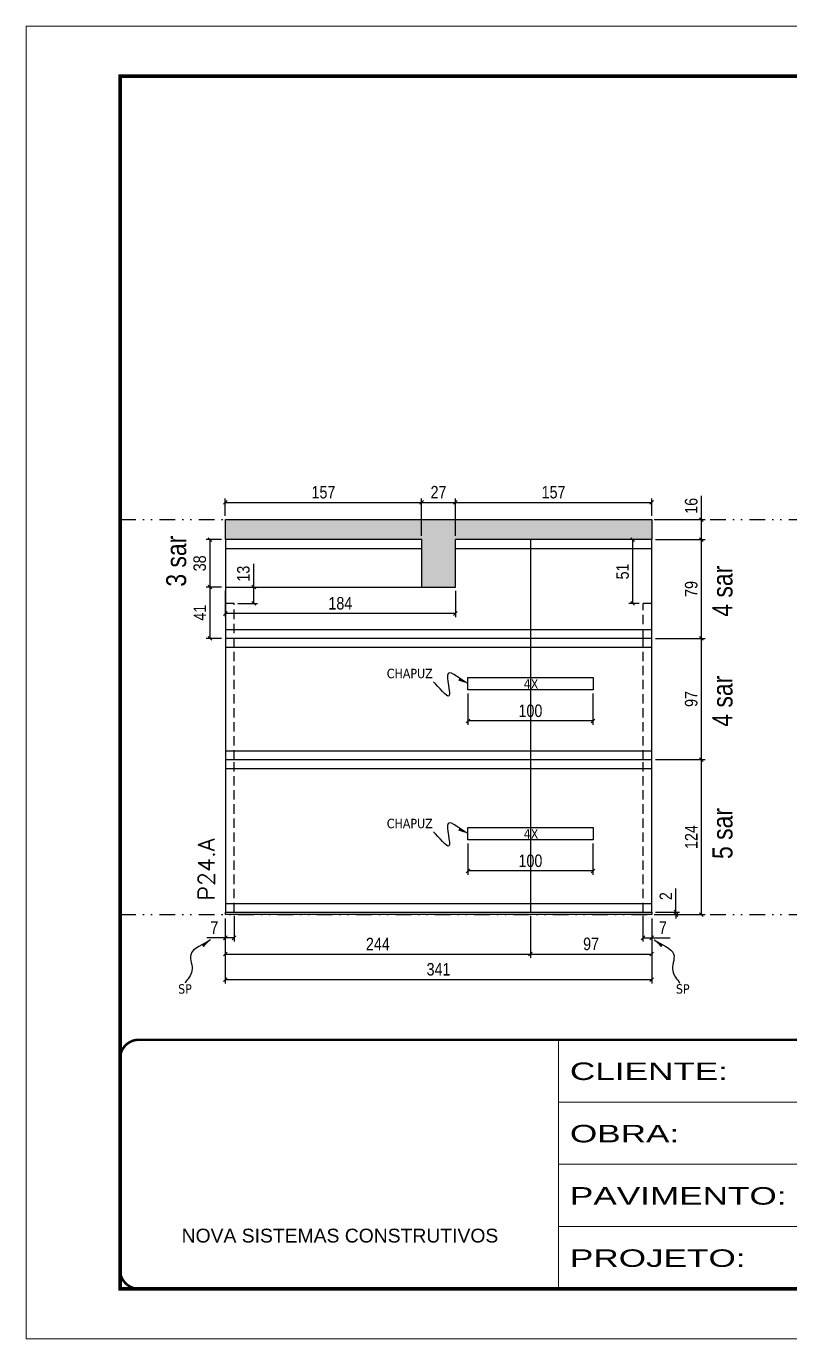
# Model space of a CAD drawing. Extents: x 14400 to 24104, y -21631 to 6985.
# Drawn here: x 19182 to 19792, y -957 to 93 of the extents above; entities that cross this region are included whole.
import ezdxf

# ---------------------------------------------------------------- set-up
doc = ezdxf.new("R2010")
doc.units = 0
for name, pattern in [('CONTINUO', [0]), ('DASHED', [0.75, 0.5, -0.25]), ('DIVIDE2', [0.625, 0.25, -0.125, 0, -0.125, 0, -0.125]), ('HIDDEN', [0.375, 0.25, -0.125])]:
    doc.linetypes.add(name, pattern=pattern)
for name, color, linetype in [('COTA', 241, 'Continuous'), ('NOMENCLATURA', 7, 'Continuous'), ('Nível', 160, 'Continuous'), ('Painéis', 200, 'Continuous'), ('SARR_2.2x10', 60, 'Continuous'), ('SARR_2.2x7', 40, 'Continuous'), ('texto', 7, 'Continuous')]:
    doc.layers.add(name, color=color, linetype=linetype)
for name, color, linetype, lineweight in [('Folhas', 255, 'Continuous', 9), ('SARRAFO DE PRESSAO', 251, 'DASHED', 9), ('Texto Seção', 7, 'Continuous', 15)]:
    doc.layers.add(name, color=color, linetype=linetype, lineweight=lineweight)
doc.styles.add('ARIAL', font='arial.ttf')
doc.styles.add('ARIAL_NARROW', font='ARIALN.TTF', dxfattribs={"height": 0.2})
doc.styles.add('COTA TECNICA', font='techl___.ttf', dxfattribs={"height": 10})
doc.styles.add('COTA TECNICA-50', font='techl___.ttf', dxfattribs={"height": 10})
doc.styles.add('REGUA-120', font='ROMANS.shx', dxfattribs={"height": 15})
doc.styles.get("Standard").update_dxf_attribs({"font": 'arial.ttf'})
doc.styles.add('Tecnologia', font='')
doc.styles.get('Tecnologia').set_extended_font_data('Forgotten Futurist')
doc.dimstyles.new('COTA PAINEL-50', dxfattribs={"dimtxt": 10, "dimasz": 3, "dimexe": 3, "dimexo": 3, "dimgap": 3, "dimtad": 1, "dimdec": 1, "dimzin": 12, "dimdsep": 46, "dimtxsty": 'COTA TECNICA-50', "dimblk1": 'OBLIQUE', "dimblk2": 'OBLIQUE', "dimsah": 1, "dimcen": 0.9, "dimclrd": 4, "dimclre": 4, "dimclrt": 240, "dimadec": 1, "dimazin": 3, "dimtfac": 1, "dimtdec": 1, "dimtmove": 0, "dimatfit": 3, "dimfxl": 1, "dimtolj": 1, "dimtzin": 12, "dimarcsym": 0})
doc.dimstyles.new('PAINEL', dxfattribs={"dimtxt": 10, "dimasz": 3, "dimexe": 3, "dimexo": 3, "dimgap": 3, "dimtad": 1, "dimdec": 1, "dimzin": 12, "dimdsep": 46, "dimtxsty": 'COTA TECNICA', "dimblk1": 'OBLIQUE', "dimblk2": 'OBLIQUE', "dimsah": 1, "dimcen": 0.9, "dimclrd": 4, "dimclre": 4, "dimclrt": 240, "dimadec": 1, "dimazin": 3, "dimtfac": 1, "dimtdec": 1, "dimtmove": 0, "dimatfit": 3, "dimfxl": 1, "dimtolj": 1, "dimtzin": 12, "dimarcsym": 0})
doc.dimstyles.get("Standard").update_dxf_attribs({"dimtxt": 0.18, "dimasz": 0.18, "dimexe": 0.18, "dimexo": 0.0625, "dimgap": 0.09, "dimtad": 0, "dimtih": 1, "dimtoh": 1, "dimdec": 4, "dimzin": 0, "dimdsep": 46, "dimtxsty": 'Standard', "dimcen": 0.09, "dimadec": 0, "dimazin": 0, "dimtfac": 1, "dimtdec": 4, "dimtofl": 0, "dimtmove": 0, "dimatfit": 3, "dimfxl": 1, "dimtolj": 1, "dimtzin": 0, "dimarcsym": 0})

# ---------------------------------------------------------------- blocks, each defined once
blk = doc.blocks.new('9999999999')
at = {"color": 30, "linetype": 'CONTINUO'}
for p, q in [((98564.6, 34230.2), (98564.6, 34429.4)), ((98564.6, 34379.6), (99584, 34379.6)), ((98564.6, 34329.8), (99488, 34329.8)), ((98564.6, 34280), (99488, 34280))]:
    blk.add_line(p, q, dxfattribs=at)
at = {"color": 30, "linetype": 'CONTINUO', "const_width": 2}
blk.add_lwpolyline([(99584, 34230.2), (99584, 34414.4, 0.414214), (99569, 34429.4), (98229, 34429.4, 0.414214), (98214, 34414.4), (98214, 34245.2, 0.414214), (98229, 34230.2), (99584, 34230.2)], format="xyb", dxfattribs=at)
at = {"layer": 'Folhas'}
blk.add_lwpolyline([(98139, 34190.2), (99624, 34190.2), (99624, 35240.2), (98139, 35240.2)], close=True, dxfattribs=at)
at = {"layer": 'Folhas', "color": 30, "const_width": 3}
blk.add_lwpolyline([(98214, 34230.2), (99584, 34230.2), (99584, 35200.2), (98214, 35200.2)], close=True, dxfattribs=at)
at = {"color": 7, "linetype": 'Continuous', "ltscale": 5, "style": 'ARIAL'}
blk.add_text('NOVA SISTEMAS CONSTRUTIVOS', height=11.059, dxfattribs=at).set_placement((98263.2, 34267.2))
at = {"layer": 'Folhas', "color": 7, "style": 'Tecnologia', "width": 1.5}
for s, p in [('CLIENTE:', (98573.7, 34397.2)), ('OBRA:', (98573.7, 34347.3)), ('PAVIMENTO:', (98573.7, 34297.5)), ('PROJETO:', (98573.7, 34247.7))]:
    blk.add_text(s, height=14, dxfattribs=at).set_placement(p)
blk = doc.blocks.new('_Oblique')
at = {"color": 0, "linetype": 'ByBlock', "lineweight": -2}
blk.add_line((-0.5, -0.5), (0.5, 0.5), dxfattribs=at)
blk = doc.blocks.new('*D1534')
at = {"layer": 'COTA', "color": 4, "lineweight": -2, "transparency": 16777216}
for p, q in [((19348.1, -618.4), (19348.1, -639)), ((19341.1, -620.4), (19341.1, -639)), ((19341.1, -636), (19326.4, -636)), ((19348.1, -636), (19341.1, -636))]:
    blk.add_line(p, q, dxfattribs=at)
at = {"layer": 'Defpoints', "color": 0, "transparency": 16777216}
for p in [(19341.1, -617.4), (19348.1, -615.4), (19341.1, -636)]:
    blk.add_point(p, dxfattribs=at)
at = {"layer": 'COTA', "color": 4, "lineweight": -2, "transparency": 16777216, "xscale": 3, "yscale": 3, "zscale": 3, "rotation": 180}
blk.add_blockref('_Oblique', (19341.1, -636), dxfattribs=at)
at = {"layer": 'COTA', "color": 4, "lineweight": -2, "transparency": 16777216, "xscale": 3, "yscale": 3, "zscale": 3}
blk.add_blockref('_Oblique', (19348.1, -636), dxfattribs=at)
at = {"layer": 'COTA', "color": 240, "transparency": 16777216, "insert": (19332.3, -627.9), "char_height": 10, "attachment_point": 5, "style": 'COTA TECNICA-50'}
blk.add_mtext('\\A1;7', dxfattribs=at)
blk = doc.blocks.new('*D1535')
at = {"layer": 'COTA', "color": 4, "lineweight": -2, "transparency": 16777216}
for p, q in [((19675.1, -618.4), (19675.1, -639)), ((19682.1, -620.4), (19682.1, -639)), ((19675.1, -636), (19682.1, -636)), ((19682.1, -636), (19696.9, -636))]:
    blk.add_line(p, q, dxfattribs=at)
at = {"layer": 'Defpoints', "color": 0, "transparency": 16777216}
for p in [(19675.1, -615.4), (19682.1, -617.4), (19682.1, -636)]:
    blk.add_point(p, dxfattribs=at)
at = {"layer": 'COTA', "color": 4, "lineweight": -2, "transparency": 16777216, "xscale": 3, "yscale": 3, "zscale": 3, "rotation": 180}
blk.add_blockref('_Oblique', (19675.1, -636), dxfattribs=at)
at = {"layer": 'COTA', "color": 4, "lineweight": -2, "transparency": 16777216, "xscale": 3, "yscale": 3, "zscale": 3}
blk.add_blockref('_Oblique', (19682.1, -636), dxfattribs=at)
at = {"layer": 'COTA', "color": 240, "transparency": 16777216, "insert": (19691, -627.9), "char_height": 10, "attachment_point": 5, "style": 'COTA TECNICA-50'}
blk.add_mtext('\\A1;7', dxfattribs=at)
blk = doc.blocks.new('*D1536')
at = {"layer": 'COTA', "color": 4, "lineweight": -2, "transparency": 16777216}
for p, q in [((19701.4, -615.4), (19701.4, -596.6)), ((19685.1, -615.4), (19704.4, -615.4)), ((19685.1, -617.4), (19704.4, -617.4)), ((19701.4, -617.4), (19701.4, -615.4)), ((19701.4, -617.4), (19701.4, -620.4))]:
    blk.add_line(p, q, dxfattribs=at)
at = {"layer": 'Defpoints', "color": 0, "transparency": 16777216}
for p in [(19682.1, -615.4), (19682.1, -617.4), (19701.4, -617.4)]:
    blk.add_point(p, dxfattribs=at)
at = {"layer": 'COTA', "color": 4, "lineweight": -2, "transparency": 16777216, "xscale": 3, "yscale": 3, "zscale": 3}
for p, rotation in [((19701.4, -615.4), 270), ((19701.4, -617.4), 90)]:
    blk.add_blockref('_Oblique', p, dxfattribs=dict(at, rotation=rotation))
at = {"layer": 'COTA', "color": 240, "transparency": 16777216, "insert": (19693.4, -602.7), "char_height": 10, "attachment_point": 5, "rotation": 90, "style": 'COTA TECNICA-50'}
blk.add_mtext('\\A1;2', dxfattribs=at)
blk = doc.blocks.new('*D1537')
at = {"layer": 'COTA', "color": 4, "lineweight": -2, "transparency": 16777216}
for p, q in [((19585.1, -618.4), (19585.1, -652)), ((19341.1, -620.4), (19341.1, -652)), ((19341.1, -649), (19585.1, -649))]:
    blk.add_line(p, q, dxfattribs=at)
at = {"layer": 'Defpoints', "color": 0, "transparency": 16777216}
for p in [(19341.1, -617.4), (19585.1, -615.4), (19585.1, -649)]:
    blk.add_point(p, dxfattribs=at)
at = {"layer": 'COTA', "color": 4, "lineweight": -2, "transparency": 16777216, "xscale": 3, "yscale": 3, "zscale": 3, "rotation": 180}
blk.add_blockref('_Oblique', (19341.1, -649), dxfattribs=at)
at = {"layer": 'COTA', "color": 4, "lineweight": -2, "transparency": 16777216, "xscale": 3, "yscale": 3, "zscale": 3}
blk.add_blockref('_Oblique', (19585.1, -649), dxfattribs=at)
at = {"layer": 'COTA', "color": 240, "transparency": 16777216, "insert": (19463.1, -640.9), "char_height": 10, "attachment_point": 5, "style": 'COTA TECNICA-50'}
blk.add_mtext('\\A1;244', dxfattribs=at)
blk = doc.blocks.new('*D1538')
at = {"layer": 'COTA', "color": 4, "lineweight": -2, "transparency": 16777216}
for p, q in [((19585.1, -618.4), (19585.1, -652)), ((19682.1, -620.4), (19682.1, -652)), ((19585.1, -649), (19682.1, -649))]:
    blk.add_line(p, q, dxfattribs=at)
at = {"layer": 'Defpoints', "color": 0, "transparency": 16777216}
for p in [(19585.1, -615.4), (19682.1, -617.4), (19682.1, -649)]:
    blk.add_point(p, dxfattribs=at)
at = {"layer": 'COTA', "color": 4, "lineweight": -2, "transparency": 16777216, "xscale": 3, "yscale": 3, "zscale": 3, "rotation": 180}
blk.add_blockref('_Oblique', (19585.1, -649), dxfattribs=at)
at = {"layer": 'COTA', "color": 4, "lineweight": -2, "transparency": 16777216, "xscale": 3, "yscale": 3, "zscale": 3}
blk.add_blockref('_Oblique', (19682.1, -649), dxfattribs=at)
at = {"layer": 'COTA', "color": 240, "transparency": 16777216, "insert": (19633.6, -640.9), "char_height": 10, "attachment_point": 5, "style": 'COTA TECNICA-50'}
blk.add_mtext('\\A1;97', dxfattribs=at)
blk = doc.blocks.new('*D1539')
at = {"layer": 'COTA', "color": 4, "linetype": 'ByBlock', "lineweight": -2, "transparency": 16777216}
for p, q in [((19535.1, -560.6), (19535.1, -585.5)), ((19635.1, -560.6), (19635.1, -585.5)), ((19635.1, -582.5), (19535.1, -582.5))]:
    blk.add_line(p, q, dxfattribs=at)
at = {"layer": 'Defpoints', "color": 0, "linetype": 'ByBlock', "transparency": 16777216}
for p in [(19535.1, -557.6), (19635.1, -557.6), (19535.1, -582.5)]:
    blk.add_point(p, dxfattribs=at)
at = {"layer": 'COTA', "color": 4, "linetype": 'ByBlock', "lineweight": -2, "transparency": 16777216, "xscale": 3, "yscale": 3, "zscale": 3, "rotation": 180}
blk.add_blockref('_Oblique', (19535.1, -582.5), dxfattribs=at)
at = {"layer": 'COTA', "color": 4, "linetype": 'ByBlock', "lineweight": -2, "transparency": 16777216, "xscale": 3, "yscale": 3, "zscale": 3}
blk.add_blockref('_Oblique', (19635.1, -582.5), dxfattribs=at)
at = {"layer": 'COTA', "color": 240, "linetype": 'ByBlock', "transparency": 16777216, "insert": (19585.1, -574.4), "char_height": 10, "attachment_point": 5, "style": 'COTA TECNICA'}
blk.add_mtext('\\A1;100', dxfattribs=at)
blk = doc.blocks.new('*D1540')
at = {"layer": 'COTA', "color": 4, "lineweight": -2, "transparency": 16777216}
for p, q in [((19685.1, -493.4), (19724.8, -493.4)), ((19721.8, -617.4), (19721.8, -493.4)), ((19685.1, -617.4), (19724.8, -617.4))]:
    blk.add_line(p, q, dxfattribs=at)
at = {"layer": 'Defpoints', "color": 0, "transparency": 16777216}
for p in [(19682.1, -493.4), (19721.8, -493.4), (19682.1, -617.4)]:
    blk.add_point(p, dxfattribs=at)
at = {"layer": 'COTA', "color": 4, "lineweight": -2, "transparency": 16777216, "xscale": 3, "yscale": 3, "zscale": 3}
for p, rotation in [((19721.8, -493.4), 90), ((19721.8, -617.4), 270)]:
    blk.add_blockref('_Oblique', p, dxfattribs=dict(at, rotation=rotation))
at = {"layer": 'COTA', "color": 240, "transparency": 16777216, "insert": (19713.7, -555.4), "char_height": 10, "attachment_point": 5, "rotation": 90, "style": 'COTA TECNICA'}
blk.add_mtext('\\A1;124', dxfattribs=at)
blk = doc.blocks.new('*D1541')
at = {"layer": 'COTA', "color": 4, "lineweight": -2, "transparency": 16777216}
for p, q in [((19341.1, -620.4), (19341.1, -672.4)), ((19682.1, -620.4), (19682.1, -672.4)), ((19341.1, -669.4), (19682.1, -669.4))]:
    blk.add_line(p, q, dxfattribs=at)
at = {"layer": 'Defpoints', "color": 0, "transparency": 16777216}
for p in [(19341.1, -617.4), (19682.1, -617.4), (19682.1, -669.4)]:
    blk.add_point(p, dxfattribs=at)
at = {"layer": 'COTA', "color": 4, "lineweight": -2, "transparency": 16777216, "xscale": 3, "yscale": 3, "zscale": 3, "rotation": 180}
blk.add_blockref('_Oblique', (19341.1, -669.4), dxfattribs=at)
at = {"layer": 'COTA', "color": 4, "lineweight": -2, "transparency": 16777216, "xscale": 3, "yscale": 3, "zscale": 3}
blk.add_blockref('_Oblique', (19682.1, -669.4), dxfattribs=at)
at = {"layer": 'COTA', "color": 240, "transparency": 16777216, "insert": (19511.6, -661.2), "char_height": 10, "attachment_point": 5, "style": 'COTA TECNICA'}
blk.add_mtext('\\A1;341', dxfattribs=at)
blk = doc.blocks.new('*D1542')
at = {"layer": 'COTA', "color": 4, "lineweight": -2, "transparency": 16777216}
for p, q in [((19685.1, -396.4), (19724.8, -396.4)), ((19721.8, -493.4), (19721.8, -396.4)), ((19685.1, -493.4), (19724.8, -493.4))]:
    blk.add_line(p, q, dxfattribs=at)
at = {"layer": 'Defpoints', "color": 0, "transparency": 16777216}
for p in [(19682.1, -396.4), (19721.8, -396.4), (19682.1, -493.4)]:
    blk.add_point(p, dxfattribs=at)
at = {"layer": 'COTA', "color": 4, "lineweight": -2, "transparency": 16777216, "xscale": 3, "yscale": 3, "zscale": 3}
for p, rotation in [((19721.8, -396.4), 90), ((19721.8, -493.4), 270)]:
    blk.add_blockref('_Oblique', p, dxfattribs=dict(at, rotation=rotation))
at = {"layer": 'COTA', "color": 240, "transparency": 16777216, "insert": (19713.7, -444.9), "char_height": 10, "attachment_point": 5, "rotation": 90, "style": 'COTA TECNICA'}
blk.add_mtext('\\A1;97', dxfattribs=at)
blk = doc.blocks.new('*D1543')
at = {"layer": 'COTA', "color": 4, "linetype": 'ByBlock', "lineweight": -2, "transparency": 16777216}
for p, q in [((19535.1, -440.6), (19535.1, -465.5)), ((19635.1, -440.6), (19635.1, -465.5)), ((19635.1, -462.5), (19535.1, -462.5))]:
    blk.add_line(p, q, dxfattribs=at)
at = {"layer": 'Defpoints', "color": 0, "linetype": 'ByBlock', "transparency": 16777216}
for p in [(19535.1, -437.6), (19635.1, -437.6), (19535.1, -462.5)]:
    blk.add_point(p, dxfattribs=at)
at = {"layer": 'COTA', "color": 4, "linetype": 'ByBlock', "lineweight": -2, "transparency": 16777216, "xscale": 3, "yscale": 3, "zscale": 3, "rotation": 180}
blk.add_blockref('_Oblique', (19535.1, -462.5), dxfattribs=at)
at = {"layer": 'COTA', "color": 4, "linetype": 'ByBlock', "lineweight": -2, "transparency": 16777216, "xscale": 3, "yscale": 3, "zscale": 3}
blk.add_blockref('_Oblique', (19635.1, -462.5), dxfattribs=at)
at = {"layer": 'COTA', "color": 240, "linetype": 'ByBlock', "transparency": 16777216, "insert": (19585.1, -454.4), "char_height": 10, "attachment_point": 5, "style": 'COTA TECNICA'}
blk.add_mtext('\\A1;100', dxfattribs=at)
blk = doc.blocks.new('*D1545')
at = {"layer": 'COTA', "color": 4, "lineweight": -2, "transparency": 16777216}
for p, q in [((19685.1, -317.4), (19724.8, -317.4)), ((19721.8, -396.4), (19721.8, -317.4)), ((19685.1, -396.4), (19724.8, -396.4))]:
    blk.add_line(p, q, dxfattribs=at)
at = {"layer": 'Defpoints', "color": 0, "transparency": 16777216}
for p in [(19682.1, -317.4), (19721.8, -317.4), (19682.1, -396.4)]:
    blk.add_point(p, dxfattribs=at)
at = {"layer": 'COTA', "color": 4, "lineweight": -2, "transparency": 16777216, "xscale": 3, "yscale": 3, "zscale": 3}
for p, rotation in [((19721.8, -317.4), 90), ((19721.8, -396.4), 270)]:
    blk.add_blockref('_Oblique', p, dxfattribs=dict(at, rotation=rotation))
at = {"layer": 'COTA', "color": 240, "transparency": 16777216, "insert": (19713.7, -356.9), "char_height": 10, "attachment_point": 5, "rotation": 90, "style": 'COTA TECNICA'}
blk.add_mtext('\\A1;79', dxfattribs=at)
blk = doc.blocks.new('*D1546')
at = {"layer": 'COTA', "color": 4, "lineweight": -2, "transparency": 16777216}
for p, q in [((19721.8, -301.4), (19721.8, -282.4)), ((19685.1, -301.4), (19724.8, -301.4)), ((19721.8, -317.4), (19721.8, -301.4)), ((19685.1, -317.4), (19724.8, -317.4))]:
    blk.add_line(p, q, dxfattribs=at)
at = {"layer": 'Defpoints', "color": 0, "transparency": 16777216}
for p in [(19682.1, -301.4), (19721.8, -301.4), (19682.1, -317.4)]:
    blk.add_point(p, dxfattribs=at)
at = {"layer": 'COTA', "color": 4, "lineweight": -2, "transparency": 16777216, "xscale": 3, "yscale": 3, "zscale": 3}
for p, rotation in [((19721.8, -301.4), 90), ((19721.8, -317.4), 270)]:
    blk.add_blockref('_Oblique', p, dxfattribs=dict(at, rotation=rotation))
at = {"layer": 'COTA', "color": 240, "transparency": 16777216, "insert": (19713.7, -290.4), "char_height": 10, "attachment_point": 5, "rotation": 90, "style": 'COTA TECNICA'}
blk.add_mtext('\\A1;16', dxfattribs=at)
blk = doc.blocks.new('*D1547')
at = {"layer": 'COTA', "color": 4, "lineweight": -2, "transparency": 16777216}
for p, q in [((19672.1, -317.4), (19663.9, -317.4)), ((19666.9, -368.4), (19666.9, -317.4)), ((19672.1, -368.4), (19663.9, -368.4))]:
    blk.add_line(p, q, dxfattribs=at)
at = {"layer": 'Defpoints', "color": 0, "transparency": 16777216}
for p in [(19666.9, -317.4), (19675.1, -317.4), (19675.1, -368.4)]:
    blk.add_point(p, dxfattribs=at)
at = {"layer": 'COTA', "color": 4, "lineweight": -2, "transparency": 16777216, "xscale": 3, "yscale": 3, "zscale": 3}
for p, rotation in [((19666.9, -317.4), 90), ((19666.9, -368.4), 270)]:
    blk.add_blockref('_Oblique', p, dxfattribs=dict(at, rotation=rotation))
at = {"layer": 'COTA', "color": 240, "transparency": 16777216, "insert": (19658.8, -342.9), "char_height": 10, "attachment_point": 5, "rotation": 90, "style": 'COTA TECNICA'}
blk.add_mtext('\\A1;51', dxfattribs=at)
blk = doc.blocks.new('*D1548')
at = {"layer": 'COTA', "color": 4, "lineweight": -2, "transparency": 16777216}
for p, q in [((19338.1, -355.4), (19325.9, -355.4)), ((19328.9, -396.4), (19328.9, -355.4)), ((19338.1, -396.4), (19325.9, -396.4))]:
    blk.add_line(p, q, dxfattribs=at)
at = {"layer": 'Defpoints', "color": 0, "transparency": 16777216}
for p in [(19328.9, -355.4), (19341.1, -355.4), (19341.1, -396.4)]:
    blk.add_point(p, dxfattribs=at)
at = {"layer": 'COTA', "color": 4, "lineweight": -2, "transparency": 16777216, "xscale": 3, "yscale": 3, "zscale": 3}
for p, rotation in [((19328.9, -355.4), 90), ((19328.9, -396.4), 270)]:
    blk.add_blockref('_Oblique', p, dxfattribs=dict(at, rotation=rotation))
at = {"layer": 'COTA', "color": 240, "transparency": 16777216, "insert": (19320.8, -375.9), "char_height": 10, "attachment_point": 5, "rotation": 90, "style": 'COTA TECNICA'}
blk.add_mtext('\\A1;41', dxfattribs=at)
blk = doc.blocks.new('*D1549')
at = {"layer": 'COTA', "color": 4, "lineweight": -2, "transparency": 16777216}
for p, q in [((19338.1, -317.4), (19325.9, -317.4)), ((19328.9, -355.4), (19328.9, -317.4)), ((19338.1, -355.4), (19325.9, -355.4))]:
    blk.add_line(p, q, dxfattribs=at)
at = {"layer": 'Defpoints', "color": 0, "transparency": 16777216}
for p in [(19328.9, -317.4), (19341.1, -317.4), (19341.1, -355.4)]:
    blk.add_point(p, dxfattribs=at)
at = {"layer": 'COTA', "color": 4, "lineweight": -2, "transparency": 16777216, "xscale": 3, "yscale": 3, "zscale": 3}
for p, rotation in [((19328.9, -317.4), 90), ((19328.9, -355.4), 270)]:
    blk.add_blockref('_Oblique', p, dxfattribs=dict(at, rotation=rotation))
at = {"layer": 'COTA', "color": 240, "transparency": 16777216, "insert": (19320.7, -336.4), "char_height": 10, "attachment_point": 5, "rotation": 90, "style": 'COTA TECNICA'}
blk.add_mtext('\\A1;38', dxfattribs=at)
blk = doc.blocks.new('*D1550')
at = {"layer": 'COTA', "color": 4, "lineweight": -2, "transparency": 16777216}
for p, q in [((19363.9, -355.4), (19363.9, -336.9)), ((19351.1, -355.4), (19366.9, -355.4)), ((19363.9, -368.4), (19363.9, -355.4)), ((19351.1, -368.4), (19366.9, -368.4))]:
    blk.add_line(p, q, dxfattribs=at)
at = {"layer": 'Defpoints', "color": 0, "transparency": 16777216}
for p in [(19348.1, -355.4), (19363.9, -355.4), (19348.1, -368.4)]:
    blk.add_point(p, dxfattribs=at)
at = {"layer": 'COTA', "color": 4, "lineweight": -2, "transparency": 16777216, "xscale": 3, "yscale": 3, "zscale": 3}
for p, rotation in [((19363.9, -355.4), 90), ((19363.9, -368.4), 270)]:
    blk.add_blockref('_Oblique', p, dxfattribs=dict(at, rotation=rotation))
at = {"layer": 'COTA', "color": 240, "transparency": 16777216, "insert": (19355.6, -344.7), "char_height": 10, "attachment_point": 5, "rotation": 90, "style": 'COTA TECNICA'}
blk.add_mtext('\\A1;13', dxfattribs=at)
blk = doc.blocks.new('*D1551')
at = {"layer": 'COTA', "color": 4, "lineweight": -2, "transparency": 16777216}
for p, q in [((19341.1, -298.4), (19341.1, -284.6)), ((19341.1, -287.6), (19498.1, -287.6)), ((19498.1, -314.4), (19498.1, -284.6))]:
    blk.add_line(p, q, dxfattribs=at)
at = {"layer": 'Defpoints', "color": 0, "transparency": 16777216}
for p in [(19498.1, -287.6), (19341.1, -301.4), (19498.1, -317.4)]:
    blk.add_point(p, dxfattribs=at)
at = {"layer": 'COTA', "color": 4, "lineweight": -2, "transparency": 16777216, "xscale": 3, "yscale": 3, "zscale": 3, "rotation": 180}
blk.add_blockref('_Oblique', (19341.1, -287.6), dxfattribs=at)
at = {"layer": 'COTA', "color": 4, "lineweight": -2, "transparency": 16777216, "xscale": 3, "yscale": 3, "zscale": 3}
blk.add_blockref('_Oblique', (19498.1, -287.6), dxfattribs=at)
at = {"layer": 'COTA', "color": 240, "transparency": 16777216, "insert": (19419.6, -279.5), "char_height": 10, "attachment_point": 5, "style": 'COTA TECNICA'}
blk.add_mtext('\\A1;157', dxfattribs=at)
blk = doc.blocks.new('*D1552')
at = {"layer": 'COTA', "color": 4, "lineweight": -2, "transparency": 16777216}
for p, q in [((19498.1, -314.4), (19498.1, -284.6)), ((19498.1, -287.6), (19525.1, -287.6)), ((19525.1, -314.4), (19525.1, -284.6))]:
    blk.add_line(p, q, dxfattribs=at)
at = {"layer": 'Defpoints', "color": 0, "transparency": 16777216}
for p in [(19525.1, -287.6), (19498.1, -317.4), (19525.1, -317.4)]:
    blk.add_point(p, dxfattribs=at)
at = {"layer": 'COTA', "color": 4, "lineweight": -2, "transparency": 16777216, "xscale": 3, "yscale": 3, "zscale": 3, "rotation": 180}
blk.add_blockref('_Oblique', (19498.1, -287.6), dxfattribs=at)
at = {"layer": 'COTA', "color": 4, "lineweight": -2, "transparency": 16777216, "xscale": 3, "yscale": 3, "zscale": 3}
blk.add_blockref('_Oblique', (19525.1, -287.6), dxfattribs=at)
at = {"layer": 'COTA', "color": 240, "transparency": 16777216, "insert": (19511.6, -279.5), "char_height": 10, "attachment_point": 5, "style": 'COTA TECNICA'}
blk.add_mtext('\\A1;27', dxfattribs=at)
blk = doc.blocks.new('*D1553')
at = {"layer": 'COTA', "color": 4, "lineweight": -2, "transparency": 16777216}
for p, q in [((19525.1, -314.4), (19525.1, -284.6)), ((19525.1, -287.6), (19682.1, -287.6)), ((19682.1, -298.4), (19682.1, -284.6))]:
    blk.add_line(p, q, dxfattribs=at)
at = {"layer": 'Defpoints', "color": 0, "transparency": 16777216}
for p in [(19682.1, -287.6), (19682.1, -301.4), (19525.1, -317.4)]:
    blk.add_point(p, dxfattribs=at)
at = {"layer": 'COTA', "color": 4, "lineweight": -2, "transparency": 16777216, "xscale": 3, "yscale": 3, "zscale": 3, "rotation": 180}
blk.add_blockref('_Oblique', (19525.1, -287.6), dxfattribs=at)
at = {"layer": 'COTA', "color": 4, "lineweight": -2, "transparency": 16777216, "xscale": 3, "yscale": 3, "zscale": 3}
blk.add_blockref('_Oblique', (19682.1, -287.6), dxfattribs=at)
at = {"layer": 'COTA', "color": 240, "transparency": 16777216, "insert": (19603.6, -279.5), "char_height": 10, "attachment_point": 5, "style": 'COTA TECNICA'}
blk.add_mtext('\\A1;157', dxfattribs=at)
blk = doc.blocks.new('*D1554')
at = {"layer": 'COTA', "color": 4, "lineweight": -2, "transparency": 16777216}
for p, q in [((19341.1, -358.4), (19341.1, -379.5)), ((19525.1, -358.4), (19525.1, -379.5)), ((19525.1, -376.5), (19341.1, -376.5))]:
    blk.add_line(p, q, dxfattribs=at)
at = {"layer": 'Defpoints', "color": 0, "transparency": 16777216}
for p in [(19341.1, -355.4), (19525.1, -355.4), (19341.1, -376.5)]:
    blk.add_point(p, dxfattribs=at)
at = {"layer": 'COTA', "color": 4, "lineweight": -2, "transparency": 16777216, "xscale": 3, "yscale": 3, "zscale": 3, "rotation": 180}
blk.add_blockref('_Oblique', (19341.1, -376.5), dxfattribs=at)
at = {"layer": 'COTA', "color": 4, "lineweight": -2, "transparency": 16777216, "xscale": 3, "yscale": 3, "zscale": 3}
blk.add_blockref('_Oblique', (19525.1, -376.5), dxfattribs=at)
at = {"layer": 'COTA', "color": 240, "transparency": 16777216, "insert": (19433.1, -368.4), "char_height": 10, "attachment_point": 5, "style": 'COTA TECNICA'}
blk.add_mtext('\\A1;184', dxfattribs=at)

msp = doc.modelspace()

# ---------------------------------------------------------------- hatches: boundary and pattern name
at = {"layer": 'COTA'}
h = msp.add_hatch(dxfattribs=at)
h.set_pattern_fill('AR-CONC', color=256, scale=0.03)
h.set_pattern_definition([(50, (-27, 0), (5.4655401, -0.4781726), [0.5715, -6.2865]), (355, (-27, 0), (-1.0573026, 5.7317054), [0.4572, -5.0292175]), (100.451445, (-26.5445, -0.04), (4.4082374, 5.2535326), [0.4857003, -5.3427073]), (46.1842, (-27, 1.524), (8.1323712, -1.2612698), [0.85725, -9.42975]), (96.635558, (-26.322, 1.419), (7.122124, 7.4227837), [0.7285507, -8.0140682]), (351.18415, (-27, 1.524), (7.122124, 7.4227837), [0.685799, -7.543792]), (21, (-26.238, 1.143), (4.5484317, -3.0679559), [0.5715, -6.2865]), (326, (-26.238, 1.143), (1.8540609, 5.525639), [0.4572, -5.0292]), (71.451445, (-25.859, 0.8873), (6.4024926, 2.457683), [0.4857003, -5.3426981]), (37.5, (-27, 0), (0.0926581, 2.53665117), [0, -4.96824, 0, -5.1054, 0, -5.04825]), (7.5, (-27, 0), (2.00458988, 3.00541724), [0, -2.91084, 0, -4.85394, 0, -1.92405]), (327.5, (-28.6993, 0), (4.06771786, -0.17186232), [0, -1.905, 0, -5.9436, 0, -7.8867]), (317.5, (-29.4613, 0), (4.44387544, 0.7627947), [0, -2.4765, 0, -3.94716, 0, -5.6007])])
h.paths.add_polyline_path([(19525.15, -317.44), (19682.15, -317.44), (19682.15, -301.44), (19341.15, -301.44), (19341.15, -317.44), (19498.15, -317.44), (19498.15, -355.44), (19525.15, -355.44)])

# ---------------------------------------------------------------- linework, layer by layer
for p, q in [((19341.15, -317.44), (19341.15, -301.44)), ((19341.15, -301.44), (19682.15, -301.44)), ((19682.15, -301.44), (19682.15, -317.44)), ((19348.15, -368.44), (19341.15, -368.44)), ((19682.15, -368.44), (19675.15, -368.44))]:
    msp.add_line(p, q, dxfattribs=at)
at = {"layer": 'Nível', "color": 4, "linetype": 'DIVIDE2', "ltscale": 50}
for p, q in [((19256.97, -301.44), (20626.97, -301.44)), ((19256.97, -617.44), (20626.97, -617.44))]:
    msp.add_line(p, q, dxfattribs=at)
at = {"layer": 'Painéis'}
for p, q in [((19341.15, -317.44), (19341.15, -615.44)), ((19498.15, -317.44), (19341.15, -317.44)), ((19498.15, -355.44), (19498.15, -317.44)), ((19682.15, -317.44), (19525.15, -317.44)), ((19525.15, -355.44), (19525.15, -317.44)), ((19585.15, -317.44), (19585.15, -615.44)), ((19682.15, -615.44), (19682.15, -317.44)), ((19341.15, -355.44), (19525.15, -355.44)), ((19682.15, -396.44), (19341.15, -396.44)), ((19341.15, -493.44), (19682.15, -493.44)), ((19341.15, -615.44), (19682.15, -615.44))]:
    msp.add_line(p, q, dxfattribs=at)
msp.add_lwpolyline([(19682.15, -617.44), (19341.15, -617.44), (19341.15, -615.44), (19682.15, -615.44)], close=True, dxfattribs=at)
at = {"layer": 'SARR_2.2x10'}
for points in [[(19535.15, -427.6), (19635.15, -427.6), (19635.15, -437.6), (19535.15, -437.6)], [(19535.15, -547.6), (19635.15, -547.6), (19635.15, -557.6), (19535.15, -557.6)]]:
    msp.add_lwpolyline(points, close=True, dxfattribs=at)
at = {"layer": 'SARR_2.2x7'}
for p, q in [((19341.15, -324.44), (19498.15, -324.44)), ((19525.15, -324.44), (19682.15, -324.44)), ((19341.15, -389.44), (19585.15, -389.44)), ((19585.15, -389.44), (19682.15, -389.44)), ((19341.15, -403.44), (19585.15, -403.44)), ((19585.15, -403.44), (19682.15, -403.44)), ((19341.15, -486.44), (19585.15, -486.44)), ((19585.15, -486.44), (19682.15, -486.44)), ((19341.15, -500.44), (19585.15, -500.44)), ((19585.15, -500.44), (19682.15, -500.44)), ((19341.15, -608.44), (19585.15, -608.44)), ((19585.15, -608.44), (19682.15, -608.44))]:
    msp.add_line(p, q, dxfattribs=at)
at = {"layer": 'SARR_2.2x7', "linetype": 'HIDDEN', "ltscale": 30}
for p, q in [((19348.15, -403.44), (19348.15, -368.44)), ((19675.15, -396.44), (19675.15, -368.44)), ((19348.15, -493.44), (19348.15, -396.44)), ((19675.15, -493.44), (19675.15, -396.44)), ((19348.15, -615.44), (19348.15, -493.44)), ((19675.15, -615.44), (19675.15, -493.44))]:
    msp.add_line(p, q, dxfattribs=at)

# ---------------------------------------------------------------- block references
at = {"layer": 'SARRAFO DE PRESSAO', "color": 6, "linetype": 'ByBlock'}
msp.add_blockref('9999999999', (-78957.01, -35146.93), dxfattribs=at)

# ---------------------------------------------------------------- texts
at = {"layer": 'NOMENCLATURA', "style": 'ARIAL_NARROW'}
for s, p in [('3 sar', (19309.84, -355.07)), ('4 sar', (19746.66, -379.08)), ('4 sar', (19746.66, -467.08)), ('5 sar', (19746.66, -572.92))]:
    msp.add_text(s, height=16, rotation=90, dxfattribs=at).set_placement(p)
at = {"layer": 'texto', "color": 0, "char_height": 7.5, "attachment_point": 5}
for s, insert in [('{\\fTahoma|b0|i0|c0|p34;\\C4;CHAPUZ}', (19488.59, -424.58)), ('{\\fTahoma|b0|i0|c0|p34;\\C4;4X}', (19585.54, -432.89)), ('{\\fTahoma|b0|i0|c0|p34;\\C4;CHAPUZ}', (19488.59, -544.58)), ('{\\fTahoma|b0|i0|c0|p34;\\C4;4X}', (19585.54, -552.89)), ('{\\fTahoma|b0|i0|c0|p34;\\C4;SP}', (19308.9, -676.93)), ('{\\fTahoma|b0|i0|c0|p34;\\C4;SP}', (19706.92, -676.93))]:
    msp.add_mtext(s, dxfattribs=dict(at, insert=insert))
at = {"layer": 'Texto Seção', "insert": (19332.53, -606.19), "char_height": 13, "width": 285.3299, "attachment_point": 7, "rotation": 90, "style": 'REGUA-120'}
msp.add_mtext('P24.A', dxfattribs=at)

# ---------------------------------------------------------------- dimensions: what is measured, and where the dimension line sits
at = {"layer": 'COTA'}
for base, p1, p2, dimstyle, picture, middle in [((19498.15, -287.57), (19341.15, -301.44), (19498.15, -317.44), 'PAINEL', '*D1551', (19419.65, -279.46)), ((19341.15, -376.51), (19525.15, -355.44), (19341.15, -355.44), 'PAINEL', '*D1554', (19433.15, -368.41)), ((19585.15, -649), (19341.15, -617.44), (19585.15, -615.44), 'COTA PAINEL-50', '*D1537', (19463.15, -640.92)), ((19682.15, -669.37), (19341.15, -617.44), (19682.15, -617.44), 'PAINEL', '*D1541', (19511.65, -661.15)), ((19682.15, -649), (19585.15, -615.44), (19682.15, -617.44), 'COTA PAINEL-50', '*D1538', (19633.65, -640.89)), ((19682.15, -635.95), (19675.15, -615.44), (19682.15, -617.44), 'COTA PAINEL-50', '*D1535', (19691.01, -627.88))]:
    dim = msp.add_linear_dim(base=base, p1=p1, p2=p2, dimstyle=dimstyle, dxfattribs=at)
    dim.commit()
    dim.dimension.update_dxf_attribs({"geometry": picture, "text_midpoint": middle})
for base, p1, p2, picture, middle in [((19525.15, -287.57), (19498.15, -317.44), (19525.15, -317.44), '*D1552', (19511.65, -279.49)), ((19682.15, -287.57), (19525.15, -317.44), (19682.15, -301.44), '*D1553', (19603.65, -279.46))]:
    dim = msp.add_linear_dim(base=base, p1=p1, p2=p2, dimstyle='PAINEL', override={"dimtmove": 1}, dxfattribs=at)
    dim.commit()
    dim.dimension.update_dxf_attribs({"geometry": picture, "text_midpoint": middle})
for base, p1, p2, angle, dimstyle, picture, middle in [((19721.79, -301.44), (19682.15, -317.44), (19682.15, -301.44), 90, 'PAINEL', '*D1546', (19713.68, -290.43)), ((19666.91, -317.44), (19675.15, -368.44), (19675.15, -317.44), 90, 'PAINEL', '*D1547', (19658.8, -342.94)), ((19721.79, -317.44), (19682.15, -396.44), (19682.15, -317.44), 90, 'PAINEL', '*D1545', (19713.68, -356.94)), ((19363.87, -355.44), (19348.15, -368.44), (19348.15, -355.44), 90, 'PAINEL', '*D1550', (19355.65, -344.68)), ((19328.89, -355.44), (19341.15, -396.44), (19341.15, -355.44), 90, 'PAINEL', '*D1548', (19320.82, -375.94)), ((19721.79, -396.44), (19682.15, -493.44), (19682.15, -396.44), 90, 'PAINEL', '*D1542', (19713.68, -444.94)), ((19721.79, -493.44), (19682.15, -617.44), (19682.15, -493.44), 90, 'PAINEL', '*D1540', (19713.71, -555.44)), ((19341.15, -635.95), (19348.15, -615.44), (19341.15, -617.44), 180, 'COTA PAINEL-50', '*D1534', (19332.28, -627.88))]:
    dim = msp.add_linear_dim(base=base, p1=p1, p2=p2, angle=angle, dimstyle=dimstyle, dxfattribs=at)
    dim.commit()
    dim.dimension.update_dxf_attribs({"geometry": picture, "text_midpoint": middle})
dim = msp.add_linear_dim(base=(19328.89, -317.44), p1=(19341.15, -355.44), p2=(19341.15, -317.44), angle=90, dimstyle='PAINEL', override={"dimtmove": 1}, dxfattribs=at)
dim.commit()
dim.dimension.update_dxf_attribs({"geometry": '*D1549', "text_midpoint": (19320.65, -336.44)})
at = {"layer": 'COTA', "linetype": 'ByBlock'}
for base, p1, p2, picture, middle in [((19535.15, -462.52), (19635.15, -437.6), (19535.15, -437.6), '*D1543', (19585.15, -454.42)), ((19535.15, -582.52), (19635.15, -557.6), (19535.15, -557.6), '*D1539', (19585.15, -574.42))]:
    dim = msp.add_linear_dim(base=base, p1=p1, p2=p2, dimstyle='PAINEL', dxfattribs=at)
    dim.commit()
    dim.dimension.update_dxf_attribs({"geometry": picture, "text_midpoint": middle})
at = {"layer": 'COTA'}
dim = msp.add_linear_dim(base=(19701.4, -617.44), p1=(19682.15, -615.44), p2=(19682.15, -617.44), angle=90, dimstyle='COTA PAINEL-50', dxfattribs=at)
dim.commit()
dim.dimension.update_dxf_attribs({"geometry": '*D1536', "text_midpoint": (19701.4, -602.69), "dimtype": 160})

# ---------------------------------------------------------------- leaders
at = {"layer": 'COTA', "path_type": 1}
for points in [[(19535.15, -432.6), (19519.36, -424.58), (19519.95, -442.45), (19507.51, -431.31)], [(19535.15, -552.6), (19519.36, -544.58), (19519.95, -562.45), (19507.51, -551.31)], [(19329.32, -637.62), (19313.53, -649.46), (19314.46, -662.46), (19308.9, -672.24)], [(19683.97, -637.62), (19699.76, -649.46), (19698.83, -662.46), (19704.39, -672.24)]]:
    msp.add_leader(points, dimstyle='Standard', override={"dimasz": 8}, dxfattribs=at)

doc.saveas('drawing.dxf')
